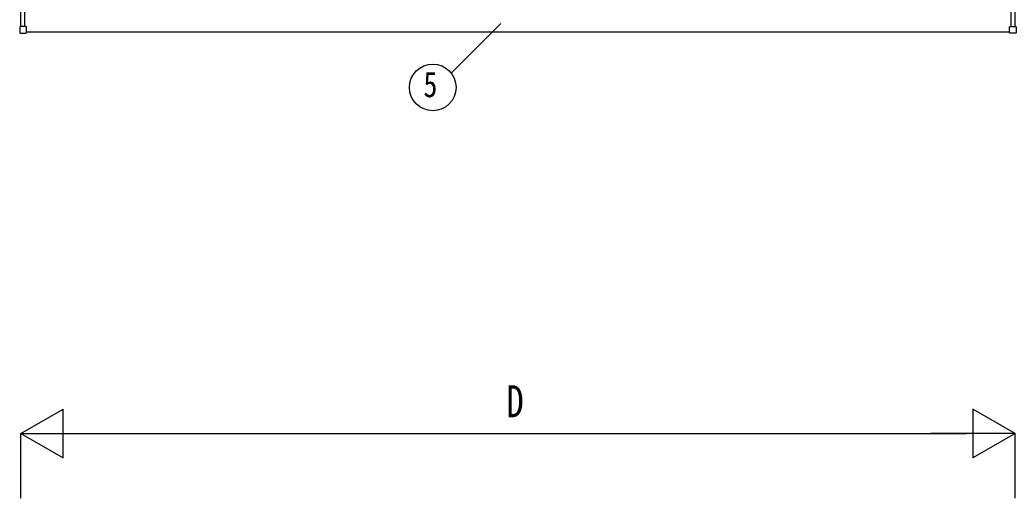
# Model space of a CAD drawing. Units: millimetres, scale not verified. Extents: x -12615 to 12615, y -8910 to 8910.
# Drawn here: x -9767 to -6690, y 175 to 1650 of the extents above; entities that cross this region are included whole.
import ezdxf
from ezdxf.enums import TextEntityAlignment as Align

# ---------------------------------------------------------------- set-up
doc = ezdxf.new("R2010")
doc.units = ezdxf.units.MM
doc.header["$LTSCALE"] = 40
for name, color, linetype in [('0-4_YKK_13', 4, 'Continuous'), ('0-5_YKK_A1', 4, 'Continuous'), ('0-6_YKK_D', 6, 'Continuous')]:
    doc.layers.add(name, color=color, linetype=linetype)
doc.styles.add('ＭＳ ゴシック', font='')
doc.styles.get('ＭＳ ゴシック').set_extended_font_data('MS Gothic')

msp = doc.modelspace()

# ---------------------------------------------------------------- linework, layer by layer
at = {"layer": '0-4_YKK_13'}
for p, q in [((-9766.74, 1628.92), (-9766.74, 1610.92)), ((-9747.74, 1629.92), (-9765.74, 1629.92)), ((-9765.74, 1609.92), (-9747.74, 1609.92)), ((-9746.74, 1610.92), (-9746.74, 1628.92)), ((-6710.14, 1610.92), (-6710.14, 1628.92)), ((-6709.14, 1629.92), (-6691.14, 1629.92)), ((-6691.14, 1609.92), (-6709.14, 1609.92)), ((-6690.14, 1628.92), (-6690.14, 1610.92))]:
    msp.add_line(p, q, dxfattribs=at)
for centre, start, end in [((-9765.74, 1628.92), 90, 180), ((-9765.74, 1610.92), 180, 270), ((-9747.74, 1628.92), 0, 90), ((-9747.74, 1610.92), 270, 0), ((-6709.14, 1628.92), 90, 180), ((-6709.14, 1610.92), 180, 270), ((-6691.14, 1628.92), 0, 90), ((-6691.14, 1610.92), 270, 0)]:
    msp.add_arc(centre, 1, start, end, dxfattribs=at)
at = {"layer": '0-5_YKK_A1'}
for p, q in [((-9763.44, 1629.88), (-9763.44, 7028.3)), ((-9751.44, 1629.88), (-9751.44, 7028.3)), ((-6705.44, 1629.88), (-6705.44, 7028.3)), ((-6693.44, 1629.88), (-6693.44, 7028.3)), ((-9746.74, 1613.22), (-6710.14, 1613.22))]:
    msp.add_line(p, q, dxfattribs=at)
at = {"layer": '0-6_YKK_D'}
for p, q in [((-8434.67, 1486.2), (-8281.34, 1639.54)), ((-9763.44, 374.86), (-9633.54, 449.86)), ((-9633.54, 299.86), (-9633.54, 449.86)), ((-6693.44, 374.86), (-6823.34, 449.86)), ((-6823.34, 449.86), (-6823.34, 299.86)), ((-9763.44, 175.45), (-9763.44, 375.86)), ((-9763.44, 374.86), (-9633.54, 299.86)), ((-9763.44, 374.86), (-9503.63, 374.86)), ((-9613.44, 374.86), (-6843.44, 374.86)), ((-6693.44, 374.86), (-6953.25, 374.86)), ((-6693.44, 374.86), (-6823.34, 299.86)), ((-6693.44, 175.45), (-6693.44, 375.86))]:
    msp.add_line(p, q, dxfattribs=at)
msp.add_circle((-8491.73, 1442.28), 72, dxfattribs=at)

# ---------------------------------------------------------------- texts
at = {"layer": '0-6_YKK_D', "style": 'ＭＳ ゴシック', "width": 0.8}
for s, height, p in [('5', 79.18, (-8520.53, 1388.28)), ('D', 98.97, (-8264.44, 394.86))]:
    msp.add_text(s, height=height, dxfattribs=at).set_placement(p, align=Align.BOTTOM_LEFT)

doc.saveas('drawing.dxf')
